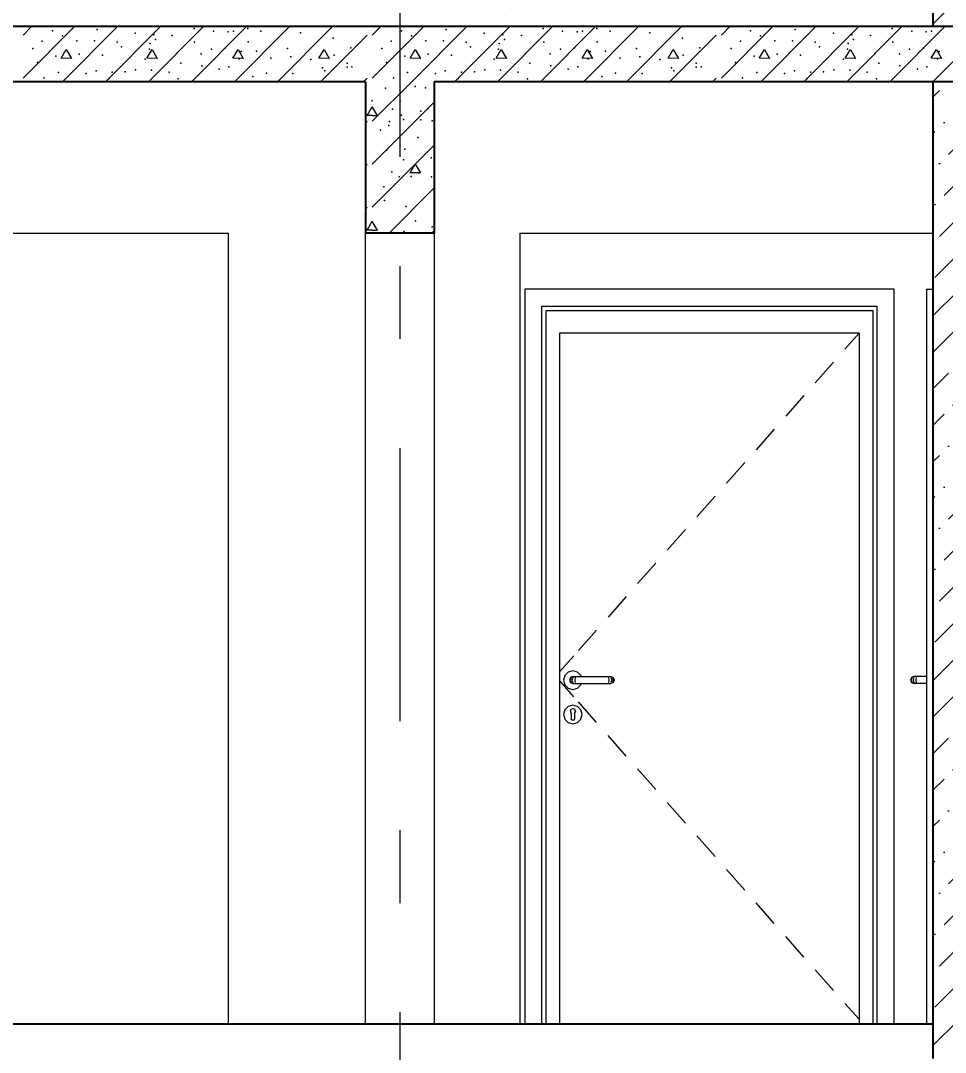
# Model space of a CAD drawing. Header units: millimetres. Extents: x 18162 to 7085488, y 72188 to 247925.
# Drawn here: x 4262510 to 4265199, y 140670 to 143670 of the extents above; entities that cross this region are included whole.
import ezdxf
from ezdxf.enums import TextEntityAlignment as Align

# ---------------------------------------------------------------- set-up
doc = ezdxf.new("R2010")
doc.units = ezdxf.units.MM
doc.header["$MEASUREMENT"] = 0
doc.linetypes.add('Double Dashed', pattern=[1093.611073, 529.166651, -211.666656, 141.111112, -211.666656])
for name, color, linetype in [('Archicad Doors', 7, 'Continuous'), ('Structural - Bearing', 7, 'Continuous'), ('Structural - Grid', 7, 'Continuous')]:
    doc.layers.add(name, color=color, linetype=linetype)
doc.styles.add('GENERATED_STYLE_3', font='', dxfattribs={"width": 0.8})
doc.styles.get('GENERATED_STYLE_3').set_extended_font_data('ISOCPEUR MON')
doc.dimstyles.new('GENERATED_STYLE__12', dxfattribs={"dimtxt": 330.000007, "dimasz": 171, "dimexe": 0.18, "dimexo": 150, "dimgap": 0, "dimtad": 1, "dimdec": 0, "dimzin": 0, "dimdsep": 46, "dimtxsty": 'GENERATED_STYLE_3', "dimblk": 'ARROWHEAD_2', "dimblk1": 'ARROWHEAD_2', "dimblk2": 'ARROWHEAD_2', "dimcen": 0.09, "dimclrd": 13, "dimclre": 13, "dimclrt": 13, "dimadec": 0, "dimazin": 0, "dimtfac": 1, "dimtdec": 4, "dimtmove": 0, "dimatfit": 3, "dimfxl": 1, "dimtolj": 1, "dimtzin": 0, "dimarcsym": 0})
pattern_1 = [(45, (4294986.58, 104752.7), (-106.066, 106.066), [112.5, -37.5, 0, -37.5]), (45, (4294999.84, 104872.03), (-106.066, 106.066), [112.5, -37.5, 0, -37.5])]
pattern_2 = [(0, (4294986.6, 104752.7), (0, 1169.134), [73.125, -601.875]), (0, (4295324.1, 105337.3), (0, 1169.134), [73.125, -601.875]), (60, (4294986.6, 104752.7), (-1012.5, 584.567), [73.125, -601.875]), (60, (4295661.6, 104752.7), (-1012.5, 584.567), [73.125, -601.875]), (120, (4295059.7, 104752.7), (1012.5, 584.567), [73.125, -601.875]), (120, (4295734.7, 104752.7), (1012.5, 584.567), [73.125, -601.875]), (0, (4294986.58, 104865.2), (0, 225), [0, -225, 0, -337.5]), (45, (4295099.08, 104865.2), (-159.099, 159.099), [0, -168.75, 0, -281.25])]

# ---------------------------------------------------------------- blocks, each defined once
blk = doc.blocks.new('*X1426', base_point=(4294986.6, 104752.7))
at = {"layer": 'Structural - Bearing', "color": 7, "linetype": 'Continuous', "lineweight": 9}
for p, q in [((4262517.7, 143628.3), (4262542.1, 143652.7)), ((4262517.7, 143503.3), (4262667.1, 143652.7)), ((4262632.1, 143492.7), (4262792.1, 143652.7)), ((4262757.1, 143492.7), (4262917.1, 143652.7)), ((4262882.1, 143492.7), (4263042.1, 143652.7)), ((4263007.1, 143492.7), (4263167.1, 143652.7)), ((4263132.1, 143492.7), (4263292.1, 143652.7)), ((4263257.1, 143492.7), (4263417.1, 143652.7)), ((4263532.8, 143628.3), (4263557.2, 143652.7)), ((4263532.8, 143503.3), (4263682.2, 143652.7)), ((4263647.2, 143492.7), (4263807.2, 143652.7)), ((4263772.2, 143492.7), (4263932.2, 143652.7)), ((4263897.2, 143492.7), (4264057.2, 143652.7)), ((4264022.2, 143492.7), (4264182.2, 143652.7)), ((4264147.2, 143492.7), (4264307.2, 143652.7)), ((4264272.2, 143492.7), (4264432.2, 143652.7)), ((4264547.9, 143628.3), (4264572.3, 143652.7)), ((4264547.9, 143503.3), (4264697.3, 143652.7)), ((4264662.3, 143492.7), (4264822.3, 143652.7)), ((4264787.3, 143492.7), (4264947.3, 143652.7)), ((4264912.3, 143492.7), (4265072.3, 143652.7)), ((4265037.3, 143492.7), (4265197.3, 143652.7)), ((4265162.3, 143492.7), (4265322.3, 143652.7)), ((4263382.1, 143492.7), (4263517.7, 143628.3)), ((4264397.2, 143492.7), (4264532.8, 143628.3)), ((4262627.5, 143560.7), (4262642.7, 143586.7)), ((4262642.7, 143586.7), (4262657.6, 143560.6)), ((4262877.5, 143560.7), (4262892.7, 143586.7)), ((4262892.7, 143586.7), (4262907.6, 143560.6)), ((4263127.5, 143560.7), (4263142.7, 143586.7)), ((4263142.7, 143586.7), (4263157.6, 143560.6)), ((4263377.5, 143560.7), (4263392.7, 143586.7)), ((4263392.7, 143586.7), (4263407.6, 143560.6)), ((4263642.7, 143560.7), (4263657.8, 143586.7)), ((4263657.8, 143586.7), (4263672.7, 143560.6)), ((4263892.7, 143560.7), (4263907.8, 143586.7)), ((4263907.8, 143586.7), (4263922.7, 143560.6)), ((4264142.7, 143560.7), (4264157.8, 143586.7)), ((4264157.8, 143586.7), (4264172.7, 143560.6)), ((4264392.7, 143560.7), (4264407.8, 143586.7)), ((4264407.8, 143586.7), (4264422.7, 143560.6)), ((4264657.8, 143560.7), (4264672.9, 143586.7)), ((4264672.9, 143586.7), (4264687.8, 143560.6)), ((4264907.8, 143560.7), (4264922.9, 143586.7)), ((4264922.9, 143586.7), (4264937.8, 143560.6)), ((4265157.8, 143560.7), (4265172.9, 143586.7)), ((4265172.9, 143586.7), (4265187.8, 143560.6)), ((4262657.6, 143560.6), (4262627.5, 143560.7)), ((4262907.6, 143560.6), (4262877.5, 143560.7)), ((4263157.6, 143560.6), (4263127.5, 143560.7)), ((4263407.6, 143560.6), (4263377.5, 143560.7)), ((4263672.7, 143560.6), (4263642.7, 143560.7)), ((4263922.7, 143560.6), (4263892.7, 143560.7)), ((4264172.7, 143560.6), (4264142.7, 143560.7)), ((4264422.7, 143560.6), (4264392.7, 143560.7)), ((4264687.8, 143560.6), (4264657.8, 143560.7)), ((4264937.8, 143560.6), (4264907.8, 143560.7)), ((4265187.8, 143560.6), (4265157.8, 143560.7)), ((4263507.1, 143492.7), (4263517.7, 143503.3)), ((4264522.2, 143492.7), (4264532.8, 143503.3))]:
    blk.add_line(p, q, dxfattribs=at)
for p in [(4262602.4, 143640.5), (4262732.4, 143644.4), (4263014.4, 143647.3), (4263170.6, 143647.4), (4263617.5, 143640.5), (4263747.6, 143644.4), (4264029.5, 143647.3), (4264185.8, 143647.4), (4264632.6, 143640.5), (4264762.7, 143644.4), (4265044.6, 143647.3), (4262572.8, 143610.5), (4262631.6, 143626), (4262673.1, 143611.9), (4262724.8, 143611.5), (4262843.2, 143634.1), (4262897.1, 143628.9), (4262902.2, 143615.3), (4262951.2, 143627.3), (4263071.1, 143639.2), (4263113.5, 143638.1), (4263128.9, 143639.7), (4263208.9, 143639.2), (4263324.4, 143635), (4263419.4, 143619.6), (4263587.9, 143610.5), (4263646.7, 143626), (4263688.2, 143611.9), (4263739.9, 143611.5), (4263858.3, 143634.1), (4263912.2, 143628.9), (4263917.3, 143615.3), (4263966.3, 143627.3), (4264086.2, 143639.2), (4264128.6, 143638.1), (4264144, 143639.7), (4264224, 143639.2), (4264339.5, 143635), (4264434.6, 143619.6), (4264603, 143610.5), (4264661.8, 143626), (4264703.3, 143611.9), (4264755, 143611.5), (4264873.4, 143634.1), (4264927.4, 143628.9), (4264932.4, 143615.3), (4264981.5, 143627.3), (4265101.4, 143639.2), (4265143.7, 143638.1), (4265159.2, 143639.7), (4262545.7, 143589), (4262790.5, 143607.6), (4262803.4, 143594.1), (4262884.4, 143587.7), (4262886.3, 143604.1), (4263016.1, 143607.2), (4263064.7, 143587.7), (4263105.9, 143591.6), (4263171.4, 143608.9), (4263196.1, 143581.9), (4263286, 143589.6), (4263470.3, 143591.6), (4263560.8, 143589), (4263805.6, 143607.6), (4263818.5, 143594.1), (4263899.5, 143587.7), (4263901.4, 143604.1), (4264031.2, 143607.2), (4264079.8, 143587.7), (4264121, 143591.6), (4264186.5, 143608.9), (4264211.2, 143581.9), (4264301.2, 143589.6), (4264485.5, 143591.6), (4264576, 143589), (4264820.7, 143607.6), (4264833.6, 143594.1), (4264914.7, 143587.7), (4264916.6, 143604.1), (4265046.4, 143607.2), (4265094.9, 143587.7), (4265136.2, 143591.6), (4262612.7, 143567.1), (4262680.3, 143572.9), (4262747.9, 143569.7), (4262872.4, 143557.8), (4262963.6, 143574.2), (4263035.1, 143573.5), (4263145.8, 143559.4), (4263151, 143580), (4263237.7, 143560.7), (4263295.7, 143565), (4263354, 143557.6), (4263421.4, 143569.7), (4263627.8, 143567.1), (4263695.4, 143572.9), (4263763, 143569.7), (4263887.5, 143557.8), (4263978.7, 143574.2), (4264050.2, 143573.5), (4264160.9, 143559.4), (4264166.1, 143580), (4264252.9, 143560.7), (4264310.8, 143565), (4264369.1, 143557.6), (4264436.5, 143569.7), (4264642.9, 143567.1), (4264710.5, 143572.9), (4264778.1, 143569.7), (4264902.7, 143557.8), (4264993.8, 143574.2), (4265065.3, 143573.5), (4265176.1, 143559.4), (4265181.2, 143580), (4262558.7, 143548.5), (4262729.9, 143524.6), (4262776.6, 143520.7), (4262814.4, 143521.7), (4262844.5, 143527.2), (4262890.8, 143525.9), (4262941.9, 143520.4), (4262975.8, 143546.5), (4263036.8, 143538.4), (4263087.5, 143529.5), (4263115.1, 143535.6), (4263387.9, 143533), (4263394.7, 143523.8), (4263459.6, 143547), (4263459.8, 143535.2), (4263473.5, 143536.2), (4263573.8, 143548.5), (4263745, 143524.6), (4263791.7, 143520.7), (4263829.6, 143521.7), (4263859.6, 143527.2), (4263906, 143525.9), (4263957, 143520.4), (4263991, 143546.5), (4264051.9, 143538.4), (4264102.6, 143529.5), (4264130.2, 143535.6), (4264403, 143533), (4264409.8, 143523.8), (4264474.7, 143547), (4264474.9, 143535.2), (4264488.7, 143536.2), (4264589, 143548.5), (4264760.1, 143524.6), (4264806.8, 143520.7), (4264844.7, 143521.7), (4264874.7, 143527.2), (4264921.1, 143525.9), (4264972.2, 143520.4), (4265006.1, 143546.5), (4265067, 143538.4), (4265117.7, 143529.5), (4265145.4, 143535.6), (4262578.8, 143503.7), (4262620.2, 143519.2), (4262701.1, 143516.5), (4262767.3, 143502.2), (4262968.5, 143500.9), (4263185.3, 143507.5), (4263224.7, 143517.6), (4263302, 143516.1), (4263593.9, 143503.7), (4263635.3, 143519.2), (4263716.2, 143516.5), (4263782.4, 143502.2), (4263983.6, 143500.9), (4264200.4, 143507.5), (4264239.9, 143517.6), (4264317.1, 143516.1), (4264609, 143503.7), (4264650.5, 143519.2), (4264731.4, 143516.5), (4264797.6, 143502.2), (4264998.8, 143500.9)]:
    blk.add_point(p, dxfattribs=at)
blk = doc.blocks.new('*X1466', base_point=(4294986.6, 104752.7))
at = {"layer": 'Structural - Bearing', "color": 7, "linetype": 'Continuous', "lineweight": 9}
for p, q in [((4263532.8, 143378.3), (4263647.2, 143492.7)), ((4263532.8, 143253.3), (4263713.1, 143433.6)), ((4263517.7, 143394), (4263532.8, 143420)), ((4263547.9, 143394), (4263532.8, 143420)), ((4263513.1, 143373.7), (4263517.7, 143378.3)), ((4263532.8, 143394), (4263517.7, 143394)), ((4263532.8, 143394), (4263547.9, 143394)), ((4263532.8, 143128.3), (4263713.1, 143308.6)), ((4263513.1, 143248.7), (4263517.7, 143253.3)), ((4263642.7, 143227.3), (4263657.8, 143253.3)), ((4263657.8, 143253.3), (4263672.7, 143227.3)), ((4263672.7, 143227.3), (4263642.7, 143227.3)), ((4263582.2, 143052.7), (4263713.1, 143183.6)), ((4263513.1, 143123.7), (4263517.7, 143128.3)), ((4263517.7, 143060.7), (4263532.8, 143086.7)), ((4263547.9, 143060.7), (4263532.8, 143086.7)), ((4263532.8, 143060.7), (4263517.7, 143060.7)), ((4263532.8, 143060.7), (4263547.9, 143060.7)), ((4263707.2, 143052.7), (4263713.1, 143058.6))]:
    blk.add_line(p, q, dxfattribs=at)
for p in [(4263571.3, 143474.3), (4263657.3, 143479), (4263687.9, 143475.3), (4263532.8, 143437), (4263613.6, 143437), (4263591.7, 143412.6), (4263673.8, 143407), (4263694.1, 143414.6), (4263583.1, 143377), (4263617.5, 143395.8), (4263623.9, 143383), (4263673.8, 143381.4), (4263706.7, 143378.5), (4263557, 143352.1), (4263580.9, 143365.4), (4263665, 143330.6), (4263575.4, 143293.5), (4263627.8, 143296.7), (4263623.3, 143265.7), (4263703.8, 143270.9), (4263589.3, 143230.8), (4263669, 143227.1), (4263610.6, 143216.5), (4263645.8, 143216.8), (4263705.2, 143216.3), (4263566.1, 143186.9), (4263568, 143147.5), (4263631, 143129.7), (4263658.8, 143088), (4263707.2, 143071), (4263624.8, 143057.1)]:
    blk.add_point(p, dxfattribs=at)
blk = doc.blocks.new('Standard grid marker[365]_3', base_point=(4263613.1, 164752.7))
at = {"layer": 'Structural - Grid', "color": 13, "linetype": 'Double Dashed', "lineweight": 13, "ltscale": 1.5}
blk.add_line((4263613.1, 163752.7), (4263613.1, 97752.7), dxfattribs=at)
at = {"layer": 'Structural - Grid', "color": 13, "lineweight": 13, "style": 'GENERATED_STYLE_3'}
blk.add_attdef('AC_MarkerText_1', text='', height=375, rotation=360, dxfattribs=at).set_placement((4263613.1, 96490.2), align=Align.TOP_CENTER)
blk = doc.blocks.new('*D1672', base_point=(4294986.6, 104752.7))
at = {"color": 12, "linetype": 'Continuous', "lineweight": 35}
for p, q in [((4268368, 140817.7), (4268593, 140687.8)), ((4268368, 140557.7), (4268593, 140427.8))]:
    blk.add_line(p, q, dxfattribs=at)
at = {"color": 13, "linetype": 'Continuous', "lineweight": 13}
for p, q in [((4268649.2, 140752.7), (4268311.7, 140752.7)), ((4268480.5, 140492.7), (4268480.5, 140752.7)), ((4268649.2, 140492.7), (4268311.7, 140492.7))]:
    blk.add_line(p, q, dxfattribs=at)
blk = doc.blocks.new('ARROWHEAD_2')
at = {"color": 0, "linetype": 'Continuous', "lineweight": 0}
for p, q in [((-0.378, -0.655), (0.378, 0.655)), ((0, 0), (-1, 0))]:
    blk.add_line(p, q, dxfattribs=at)
blk = doc.blocks.new('*D1673', base_point=(4294986.6, 104752.7))
at = {"color": 12, "linetype": 'Continuous', "lineweight": 35}
for p, q in [((4268368, 143557.7), (4268593, 143427.8)), ((4268368, 140817.7), (4268593, 140687.8))]:
    blk.add_line(p, q, dxfattribs=at)
at = {"color": 13, "linetype": 'Continuous', "lineweight": 13}
for p, q in [((4268649.2, 143492.7), (4268311.7, 143492.7)), ((4268480.5, 140752.7), (4268480.5, 143492.7)), ((4268649.2, 140752.7), (4268311.7, 140752.7))]:
    blk.add_line(p, q, dxfattribs=at)
at = {"color": 13, "lineweight": 13, "char_height": 330, "attachment_point": 7, "rotation": 90, "style": 'GENERATED_STYLE_3'}
for s, insert in [('\\A1;{\\pql;\\fISOCPEUR MON|b0|i0|c0|p0;\\W0.800000;260}', (4268510.3, 142874.4)), ('\\A1;{\\pql;\\fISOCPEUR MON|b0|i0|c0|p0;\\W0.800000;2,740}', (4268576.1, 141417.9))]:
    blk.add_mtext(s, dxfattribs=dict(at, insert=insert))
blk = doc.blocks.new('*D1674', base_point=(4294986.6, 104752.7))
at = {"color": 12, "linetype": 'Continuous', "lineweight": 35}
for p, q in [((4268368, 143817.7), (4268593, 143687.8)), ((4268368, 143557.7), (4268593, 143427.8))]:
    blk.add_line(p, q, dxfattribs=at)
at = {"color": 13, "linetype": 'Continuous', "lineweight": 13}
for p, q in [((4268649.2, 143752.7), (4268311.7, 143752.7)), ((4268480.5, 143492.7), (4268480.5, 143752.7)), ((4268649.2, 143492.7), (4268311.7, 143492.7))]:
    blk.add_line(p, q, dxfattribs=at)
blk = doc.blocks.new('*D1721', base_point=(4294986.6, 104752.7))
at = {"color": 12, "linetype": 'Continuous', "lineweight": 35}
for p, q in [((4271333.2, 140117.7), (4271558.2, 139987.8)), ((4271333.2, 137817.7), (4271558.2, 137687.8))]:
    blk.add_line(p, q, dxfattribs=at)
at = {"color": 13, "linetype": 'Continuous', "lineweight": 13}
for p, q in [((4271614.4, 140052.7), (4270763.1, 140052.7)), ((4271445.7, 137752.7), (4271445.7, 140052.7)), ((4271614.4, 137752.7), (4271276.9, 137752.7))]:
    blk.add_line(p, q, dxfattribs=at)
at = {"color": 13, "lineweight": 13, "char_height": 330, "attachment_point": 7, "rotation": 90, "style": 'GENERATED_STYLE_3'}
for s, insert in [('\\A1;{\\pql;\\fISOCPEUR MON|b0|i0|c0|p0;\\W0.800000;440}', (4271096, 139969.7)), ('\\A1;{\\pql;\\fISOCPEUR MON|b0|i0|c0|p0;\\W0.800000;2,300}', (4271541.3, 138764.4)), ('\\A1;{\\pql;\\fISOCPEUR MON|b0|i0|c0|p0;\\W0.800000;260}', (4271475.5, 137817.7))]:
    blk.add_mtext(s, dxfattribs=dict(at, insert=insert))
blk = doc.blocks.new('*D1723', base_point=(4294986.6, 104752.7))
at = {"color": 12, "linetype": 'Continuous', "lineweight": 35}
for p, q in [((4271333.2, 140817.7), (4271558.2, 140687.8)), ((4271333.2, 140557.7), (4271558.2, 140427.8))]:
    blk.add_line(p, q, dxfattribs=at)
at = {"color": 13, "linetype": 'Continuous', "lineweight": 13}
for p, q in [((4271614.4, 140752.7), (4271276.9, 140752.7)), ((4271445.7, 140492.7), (4271445.7, 140752.7)), ((4271614.4, 140492.7), (4271276.9, 140492.7))]:
    blk.add_line(p, q, dxfattribs=at)
blk = doc.blocks.new('*D1724', base_point=(4294986.6, 104752.7))
at = {"color": 12, "linetype": 'Continuous', "lineweight": 35}
for p, q in [((4271333.2, 143117.7), (4271558.2, 142987.8)), ((4271333.2, 140817.7), (4271558.2, 140687.8))]:
    blk.add_line(p, q, dxfattribs=at)
at = {"color": 13, "linetype": 'Continuous', "lineweight": 13}
for p, q in [((4271614.4, 143052.7), (4270763.1, 143052.7)), ((4271445.7, 140752.7), (4271445.7, 143052.7)), ((4271614.4, 140752.7), (4271276.9, 140752.7))]:
    blk.add_line(p, q, dxfattribs=at)
at = {"color": 13, "lineweight": 13, "char_height": 330, "attachment_point": 7, "rotation": 90, "style": 'GENERATED_STYLE_3'}
for s, insert in [('\\A1;{\\pql;\\fISOCPEUR MON|b0|i0|c0|p0;\\W0.800000;440}', (4271096, 142969.7)), ('\\A1;{\\pql;\\fISOCPEUR MON|b0|i0|c0|p0;\\W0.800000;2,300}', (4271541.3, 141764.4)), ('\\A1;{\\pql;\\fISOCPEUR MON|b0|i0|c0|p0;\\W0.800000;260}', (4271475.5, 140817.7))]:
    blk.add_mtext(s, dxfattribs=dict(at, insert=insert))
blk = doc.blocks.new('*D1725', base_point=(4294986.6, 104752.7))
at = {"color": 12, "linetype": 'Continuous', "lineweight": 35}
for p, q in [((4271333.2, 143557.7), (4271558.2, 143427.8)), ((4271333.2, 143117.7), (4271558.2, 142987.8))]:
    blk.add_line(p, q, dxfattribs=at)
at = {"color": 13, "linetype": 'Continuous', "lineweight": 13}
for p, q in [((4271614.4, 143492.7), (4271276.9, 143492.7)), ((4271445.7, 143052.7), (4271445.7, 143492.7)), ((4271614.4, 143052.7), (4270763.1, 143052.7))]:
    blk.add_line(p, q, dxfattribs=at)
blk = doc.blocks.new('*D1726', base_point=(4294986.6, 104752.7))
at = {"color": 12, "linetype": 'Continuous', "lineweight": 35}
for p, q in [((4271333.2, 143817.7), (4271558.2, 143687.8)), ((4271333.2, 143557.7), (4271558.2, 143427.8))]:
    blk.add_line(p, q, dxfattribs=at)
at = {"color": 13, "linetype": 'Continuous', "lineweight": 13}
for p, q in [((4271614.4, 143752.7), (4271276.9, 143752.7)), ((4271445.7, 143492.7), (4271445.7, 143752.7)), ((4271614.4, 143492.7), (4271276.9, 143492.7))]:
    blk.add_line(p, q, dxfattribs=at)

msp = doc.modelspace()

# ---------------------------------------------------------------- hatches: boundary and pattern name
at = {"layer": 'Structural - Bearing', "linetype": 'Continuous', "lineweight": 9}
h = msp.add_hatch(dxfattribs=at)
h.set_pattern_fill('Dot___Dashed_0003', style=0, pattern_type=2)
h.set_pattern_definition(pattern_1)
h.paths.add_polyline_path([(4265263.1, 146492.7), (4265163.1, 146492.7), (4265163.1, 143652.7), (4265263.1, 143652.7)])
h = msp.add_hatch(dxfattribs=at)
h.set_pattern_fill('Lightweight_Concrete_0003', style=0, pattern_type=2)
h.set_pattern_definition(pattern_2)
h.paths.add_polyline_path([(4259913.1, 143752.7), (4259913.1, 143652.7), (4265163.1, 143652.7), (4265163.1, 143752.7)])
h = msp.add_hatch(dxfattribs=at)
h.set_pattern_fill('Dot___Dashed_0003', style=0, pattern_type=2)
h.set_pattern_definition(pattern_1)
h.paths.add_polyline_path([(4265263.1, 143492.7), (4265163.1, 143492.7), (4265163.1, 140652.7), (4265263.1, 140652.7)])
h = msp.add_hatch(dxfattribs=at)
h.set_pattern_fill('Lightweight_Concrete_0003', style=0, pattern_type=2)
h.set_pattern_definition(pattern_2)
h.paths.add_polyline_path([(4259913.1, 140752.7), (4259913.1, 140652.7), (4265163.1, 140652.7), (4265163.1, 140752.7)])

# ---------------------------------------------------------------- linework, layer by layer
at = {"layer": 'Archicad Doors', "color": 7, "linetype": 'Continuous', "lineweight": 9}
for p, q in [((4260413.3, 143052.7), (4263113.3, 143052.7)), ((4263113.3, 143052.7), (4263113.3, 140752.7)), ((4263513.1, 140752.7), (4263513.1, 143052.7)), ((4263713.1, 143052.7), (4263713.1, 140752.7)), ((4263963.1, 140752.7), (4263963.1, 143052.7)), ((4263963.1, 143052.7), (4265163.1, 143052.7)), ((4263976.1, 142889.7), (4263976.1, 140752.7)), ((4265050.1, 142889.7), (4263976.1, 142889.7)), ((4265050.1, 140752.7), (4265050.1, 142889.7)), ((4265144.1, 142889.7), (4265144.1, 140752.7)), ((4265144.1, 142889.7), (4265163.1, 142889.7)), ((4264026.1, 140752.7), (4264026.1, 142839.7)), ((4264026.1, 142839.7), (4265000.1, 142839.7)), ((4265000.1, 142839.7), (4265000.1, 140752.7)), ((4264038.1, 140752.7), (4264038.1, 142827.7)), ((4264038.1, 142827.7), (4264988.1, 142827.7)), ((4264988.1, 142827.7), (4264988.1, 140752.7)), ((4264078.1, 140752.7), (4264078.1, 142762.7)), ((4264078.1, 142762.7), (4264948.1, 142762.7)), ((4264948.1, 142761.1), (4264907.1, 142714.8)), ((4264948.1, 142762.7), (4264948.1, 140752.7)), ((4264874, 142677.3), (4264821, 142617.4)), ((4264787.9, 142579.9), (4264734.9, 142520)), ((4264701.7, 142482.5), (4264648.8, 142422.6)), ((4264615.6, 142385.2), (4264562.6, 142325.2)), ((4264529.5, 142287.8), (4264476.5, 142227.8)), ((4264443.4, 142190.4), (4264390.4, 142130.5)), ((4264357.3, 142093), (4264304.3, 142033.1)), ((4264271.2, 141995.6), (4264218.2, 141935.7)), ((4264185.1, 141898.2), (4264132.1, 141838.3)), ((4264119.1, 141823.6), (4264078.1, 141777.3)), ((4264119.1, 141703.8), (4264078.1, 141750.1)), ((4264092.7, 141766.2), (4264089.1, 141752.7)), ((4264089.1, 141752.7), (4264092.7, 141739.2)), ((4264102.6, 141776.1), (4264092.7, 141766.2)), ((4264116.1, 141779.7), (4264102.6, 141776.1)), ((4264109, 141759.8), (4264106.1, 141752.7)), ((4264106.1, 141752.7), (4264109, 141745.6)), ((4264110.6, 141759.8), (4264107.8, 141752.7)), ((4264107.8, 141752.7), (4264110.6, 141745.6)), ((4264116.1, 141762.7), (4264109, 141759.8)), ((4264115.4, 141759.8), (4264113.3, 141752.7)), ((4264113.3, 141752.7), (4264115.4, 141745.6)), ((4264129.6, 141776.1), (4264116.1, 141779.7)), ((4264116.1, 141762.7), (4264117.2, 141762.7)), ((4264117.2, 141762.7), (4264120.5, 141762.7)), ((4264120.5, 141762.7), (4264125.4, 141762.7)), ((4264122.6, 141759.8), (4264121.5, 141752.7)), ((4264121.5, 141752.7), (4264122.6, 141745.6)), ((4264125.4, 141762.7), (4264131.1, 141762.7)), ((4264139.5, 141766.2), (4264129.6, 141776.1)), ((4264131.1, 141762.7), (4264211.1, 141762.7)), ((4264140.4, 141762.7), (4264139.5, 141766.2)), ((4264211.1, 141762.7), (4264216.8, 141762.7)), ((4264216.8, 141762.7), (4264221.7, 141762.7)), ((4264219.6, 141759.8), (4264220.7, 141752.7)), ((4264220.7, 141752.7), (4264219.6, 141745.6)), ((4264221.7, 141762.7), (4264225, 141762.7)), ((4264225, 141762.7), (4264226.1, 141762.7)), ((4264226.1, 141762.7), (4264233.2, 141759.8)), ((4264226.8, 141759.8), (4264228.9, 141752.7)), ((4264228.9, 141752.7), (4264226.8, 141745.6)), ((4264231.6, 141759.8), (4264234.4, 141752.7)), ((4264234.4, 141752.7), (4264231.6, 141745.6)), ((4264233.2, 141759.8), (4264236.1, 141752.7)), ((4264236.1, 141752.7), (4264233.2, 141745.6)), ((4265101, 141759.8), (4265098.1, 141752.7)), ((4265098.1, 141752.7), (4265101, 141745.6)), ((4265102.6, 141759.8), (4265099.8, 141752.7)), ((4265099.8, 141752.7), (4265102.6, 141745.6)), ((4265108.1, 141762.7), (4265101, 141759.8)), ((4265107.4, 141759.8), (4265105.3, 141752.7)), ((4265105.3, 141752.7), (4265107.4, 141745.6)), ((4265109.2, 141762.7), (4265108.1, 141762.7)), ((4265112.5, 141762.7), (4265109.2, 141762.7)), ((4265117.4, 141762.7), (4265112.5, 141762.7)), ((4265114.6, 141759.8), (4265113.5, 141752.7)), ((4265113.5, 141752.7), (4265114.6, 141745.6)), ((4265123.1, 141762.7), (4265117.4, 141762.7)), ((4265144.1, 141762.7), (4265123.1, 141762.7)), ((4264092.7, 141739.2), (4264102.6, 141729.3)), ((4264102.6, 141729.3), (4264116.1, 141725.7)), ((4264109, 141745.6), (4264116.1, 141742.7)), ((4264116.1, 141742.7), (4264117.2, 141742.7)), ((4264116.1, 141725.7), (4264129.6, 141729.3)), ((4264117.2, 141742.7), (4264120.5, 141742.7)), ((4264120.5, 141742.7), (4264125.4, 141742.7)), ((4264125.4, 141742.7), (4264131.1, 141742.7)), ((4264129.6, 141729.3), (4264139.5, 141739.2)), ((4264131.1, 141742.7), (4264211.1, 141742.7)), ((4264139.5, 141739.2), (4264140.4, 141742.7)), ((4264211.1, 141742.7), (4264216.8, 141742.7)), ((4264216.8, 141742.7), (4264221.7, 141742.7)), ((4264221.7, 141742.7), (4264225, 141742.7)), ((4264225, 141742.7), (4264226.1, 141742.7)), ((4264233.2, 141745.6), (4264226.1, 141742.7)), ((4265101, 141745.6), (4265108.1, 141742.7)), ((4265109.2, 141742.7), (4265108.1, 141742.7)), ((4265112.5, 141742.7), (4265109.2, 141742.7)), ((4265117.4, 141742.7), (4265112.5, 141742.7)), ((4265123.1, 141742.7), (4265117.4, 141742.7)), ((4265144.1, 141742.7), (4265123.1, 141742.7)), ((4264092.7, 141666.2), (4264089.1, 141652.7)), ((4264102.6, 141676.1), (4264092.7, 141666.2)), ((4264116.1, 141679.7), (4264102.6, 141676.1)), ((4264109.4, 141664.3), (4264108.6, 141662.4)), ((4264111.1, 141657.1), (4264108.6, 141662.4)), ((4264109.4, 141664.3), (4264110.7, 141667.8)), ((4264110.7, 141667.8), (4264116.1, 141670.1)), ((4264129.6, 141676.1), (4264116.1, 141679.7)), ((4264116.1, 141670.1), (4264121.5, 141667.8)), ((4264123.6, 141662.4), (4264121.1, 141657.1)), ((4264122.8, 141664.3), (4264121.5, 141667.8)), ((4264122.8, 141664.3), (4264123.6, 141662.4)), ((4264139.5, 141666.2), (4264129.6, 141676.1)), ((4264185.1, 141629.2), (4264132.1, 141689.1)), ((4264143.1, 141652.7), (4264139.5, 141666.2)), ((4264089.1, 141652.7), (4264092.7, 141639.2)), ((4264092.7, 141639.2), (4264102.6, 141629.3)), ((4264111.1, 141655.6), (4264111.1, 141657.1)), ((4264111.1, 141655.6), (4264111.1, 141652.7)), ((4264111.1, 141652.7), (4264111.1, 141649.8)), ((4264111.1, 141649.8), (4264111.1, 141644)), ((4264111.1, 141644), (4264111.1, 141640.2)), ((4264112.6, 141636.7), (4264111.1, 141640.2)), ((4264116.1, 141635.2), (4264112.6, 141636.7)), ((4264119.6, 141636.7), (4264116.1, 141635.2)), ((4264121.1, 141640.2), (4264119.6, 141636.7)), ((4264121.1, 141657.1), (4264121.1, 141655.6)), ((4264121.1, 141655.6), (4264121.1, 141652.7)), ((4264121.1, 141652.7), (4264121.1, 141649.8)), ((4264121.1, 141649.8), (4264121.1, 141644)), ((4264121.1, 141644), (4264121.1, 141640.2)), ((4264129.6, 141629.3), (4264139.5, 141639.2)), ((4264139.5, 141639.2), (4264143.1, 141652.7)), ((4264102.6, 141629.3), (4264116.1, 141625.7)), ((4264116.1, 141625.7), (4264129.6, 141629.3)), ((4264271.2, 141531.8), (4264218.2, 141591.7)), ((4264357.3, 141434.4), (4264304.3, 141494.3)), ((4264443.4, 141337), (4264390.4, 141397)), ((4264529.5, 141239.6), (4264476.5, 141299.6)), ((4264615.6, 141142.2), (4264562.6, 141202.2)), ((4264701.7, 141044.9), (4264648.8, 141104.8)), ((4264787.9, 140947.5), (4264734.9, 141007.4)), ((4264874, 140850.1), (4264821, 140910)), ((4264948.1, 140766.3), (4264907.1, 140812.6))]:
    msp.add_line(p, q, dxfattribs=at)
at = {"layer": 'Structural - Bearing', "color": 7, "linetype": 'Continuous', "lineweight": 25}
for p, q in [((4265163.1, 143752.7), (4265163.1, 143652.7)), ((4263513.1, 143492.7), (4259913.1, 143492.7)), ((4263513.1, 143492.7), (4263513.1, 143052.7)), ((4265163.1, 143492.7), (4263713.1, 143492.7)), ((4263713.1, 143492.7), (4263713.1, 143052.7)), ((4265163.1, 143492.7), (4265163.1, 140752.7)), ((4265263.1, 143492.7), (4265163.1, 143492.7)), ((4263713.1, 143052.7), (4263513.1, 143052.7)), ((4265163.1, 140752.7), (4259913.1, 140752.7)), ((4265163.1, 140752.7), (4265163.1, 140652.7))]:
    msp.add_line(p, q, dxfattribs=at)
at = {"layer": 'Structural - Bearing', "color": 7, "linetype": 'Continuous', "lineweight": 25, "flags": 128}
msp.add_lwpolyline([(4267513.1, 143652.7), (4265263.1, 143652.7), (4265163.1, 143652.7), (4259913.1, 143652.7)], dxfattribs=at)

# ---------------------------------------------------------------- block references
at = {"layer": 'Structural - Bearing', "lineweight": 0}
for name in ['*X1426', '*X1466']:
    msp.add_blockref(name, (4294986.6, 104752.7), dxfattribs=at)
at = {"layer": 'Structural - Grid', "color": 13, "linetype": 'Continuous', "lineweight": 13}
msp.add_blockref('Standard grid marker[365]_3', (4263613.1, 164752.7), dxfattribs=at)

# ---------------------------------------------------------------- dimensions: what is measured, and where the dimension line sits
at = {"color": 13, "linetype": 'Continuous', "lineweight": 13}
for base, p1, p2, picture, middle in [((4271445.7, 143752.7), (4259113.1, 143492.7), (4259113.1, 143752.7), '*D1726', (4271214.7, 144194.4)), ((4268480.5, 143752.7), (4259113.1, 143492.7), (4259113.1, 143752.7), '*D1674', (4268249.5, 143251.1)), ((4271445.7, 143052.7), (4259113.1, 140752.7), (4270613.1, 143052.7), '*D1724', (4271214.7, 142317.2)), ((4268480.5, 143492.7), (4259113.1, 140752.7), (4259113.1, 143492.7), '*D1673', (4268249.5, 141970.7)), ((4271445.7, 143492.7), (4270613.1, 143052.7), (4259113.1, 143492.7), '*D1725', (4270835.2, 143346.4)), ((4271445.7, 140752.7), (4259113.1, 140492.7), (4259113.1, 140752.7), '*D1723', (4271214.7, 141194.4)), ((4268480.5, 140752.7), (4259113.1, 140492.7), (4259113.1, 140752.7), '*D1672', (4268249.5, 140251.1)), ((4271445.7, 140052.7), (4259113.1, 137752.7), (4270613.1, 140052.7), '*D1721', (4271214.7, 139317.2))]:
    dim = msp.add_linear_dim(base=base, p1=p1, p2=p2, angle=90, dimstyle='GENERATED_STYLE__12', dxfattribs=at)
    dim.commit()
    dim.dimension.update_dxf_attribs({"geometry": picture, "text_midpoint": middle, "dimtype": 160, "text_rotation": 90})

doc.saveas('drawing.dxf')
